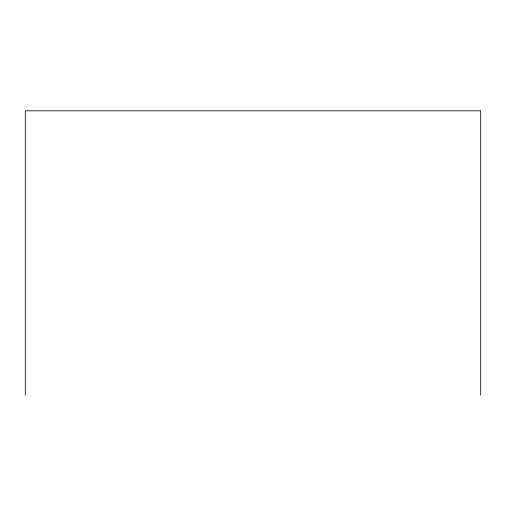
<?xml version="1.0" encoding="UTF-8"?>
<svg xmlns="http://www.w3.org/2000/svg" width="506" height="506" viewBox="0 0 506 506"><rect width="100%" height="100%" fill="white"/><g stroke="black" fill="none" stroke-linecap="round" stroke-linejoin="round"><path stroke-width="0.76" d="M480.7 395.199L480.7 110.801L25.3 110.801L25.3 395.199"/></g></svg>
